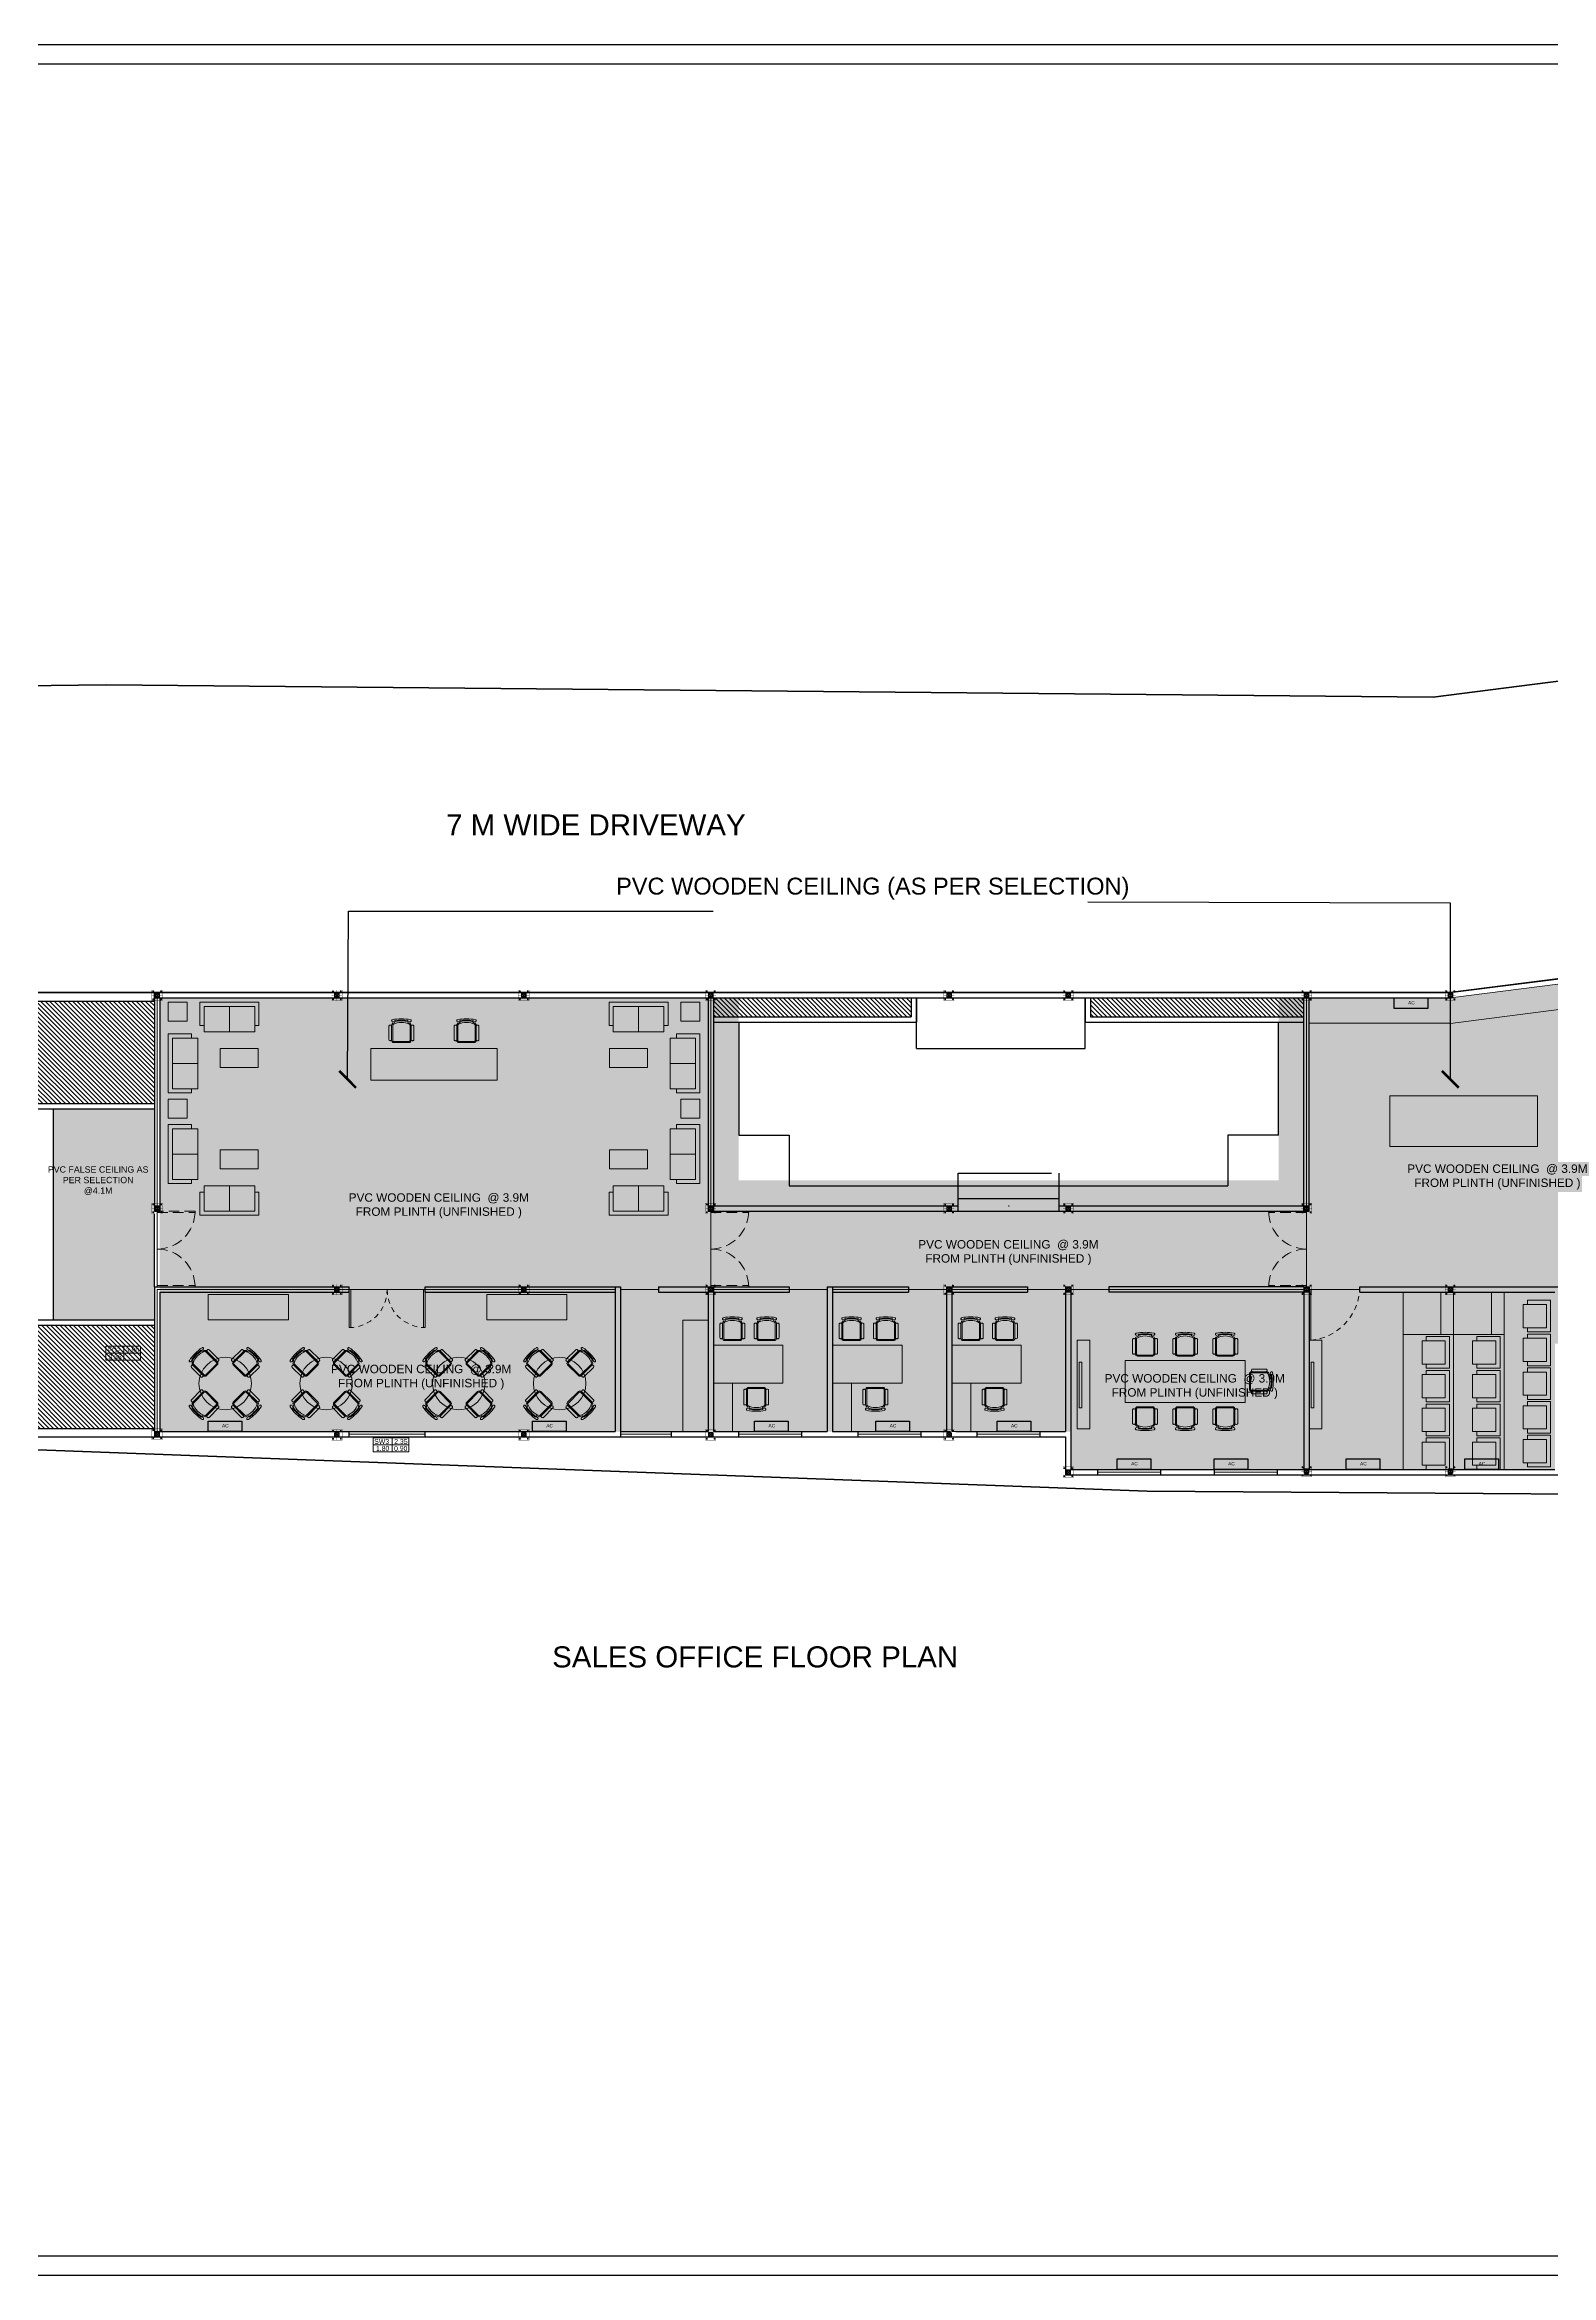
# Model space of a CAD drawing. Header units: metres. Extents: x 494 to 1845, y -666 to 1061.
# Drawn here: x 1587.5 to 1623.3, y 183 to 235.9 of the extents above; entities that cross this region are included whole.
import ezdxf

# ---------------------------------------------------------------- set-up
doc = ezdxf.new("R2010")
doc.units = ezdxf.units.M
doc.header["$MEASUREMENT"] = 0
for name, pattern in [('1', [0]), ('141011 - Typical Flr Plans -1 - 1.5 & 1-2 BHK_ Kolshet Namrata1$0$HIDDEN', [0.375, 0.25, -0.125]), ('ACAD_ISO02W100', [15, 12, -3]), ('HIDDEN', [0.375, 0.25, -0.125])]:
    doc.linetypes.add(name, pattern=pattern)
for name, color, linetype, lineweight in [('A-Wall', 7, 'Continuous', 18), ('A-Wall Hatch', 8, 'Continuous', 9), ('Grid', 1, 'Continuous', 25), ('SCPL_BOLTS', 11, 'Continuous', 15), ('SCPL_ST PLATE', 222, 'Continuous', 0), ('VDA-DOOR', 23, 'Continuous', 5), ('VDA-DW TAGS', 4, 'Continuous', 9), ('VDA-WALL', 250, 'Continuous', 25), ('VDA-WINDOW', 5, 'Continuous', 9), ('VDA_FURNITURE', 8, 'Continuous', 13)]:
    doc.layers.add(name, color=color, linetype=linetype, lineweight=lineweight)
for name, color, linetype in [('BASE PLATE', 3, 'Continuous'), ('CLOUMN GRID', 7, 'Continuous'), ('COLUMN', 1, 'Continuous'), ('PLOT - SURVEY', 1, '1'), ('SCPL HIDDEN', 8, 'HIDDEN'), ('SHEET', 7, 'Continuous'), ('TEXT', 7, 'Continuous'), ('TILES', 4, '1'), ('VDA-TEXT', 250, '1'), ('VDA-WALL BELOW', 8, 'Continuous'), ('VDA_ELECTRICAL FIXTURES', 7, 'Continuous')]:
    doc.layers.add(name, color=color, linetype=linetype)
doc.styles.add('arial', font='arial.ttf', dxfattribs={"height": 0.3})
doc.styles.add('RS', font='GOTHIC.TTF')
doc.styles.get("Standard").update_dxf_attribs({"font": 'arial.ttf'})
doc.dimstyles.new('SMALL', dxfattribs={"dimtxt": 0.16, "dimasz": 0.05, "dimexe": 0, "dimexo": 0, "dimgap": 0.05, "dimtad": 0, "dimdec": 1, "dimzin": 0, "dimdsep": 46, "dimtxsty": 'RS', "dimblk": 'ARCHTICK', "dimcen": 2.5, "dimclrd": 256, "dimclre": 256, "dimclrt": 5, "dimadec": 0, "dimazin": 0, "dimtfac": 1, "dimtofl": 0, "dimtmove": 0, "dimatfit": 3, "dimldrblk": 'ARCHTICK', "dimfxl": 0, "dimtolj": 1, "dimtzin": 0, "dimarcsym": 0})

# ---------------------------------------------------------------- blocks, each defined once
blk = doc.blocks.new('sadfsdf')
at = {"layer": 'SHEET'}
for points in [[(94.941, 52.864), (94.941, 0), (0, 0), (0, 52.864)], [(94.488, 52.411), (94.488, 0.453), (0.453, 0.453), (0.453, 52.411)]]:
    blk.add_lwpolyline(points, close=True, dxfattribs=at)
blk = doc.blocks.new('pantry')
at = {"layer": 'VDA_FURNITURE'}
blk.add_lwpolyline([(-0.6, 0), (0, 0), (0, 2.64), (-0.6, 2.64)], close=True, dxfattribs=at)
blk = doc.blocks.new('chair')
at = {"layer": 'VDA_FURNITURE'}
for p, q in [((-0.231, -0.511), (-0.231, -0.511)), ((0.231, -0.511), (0.231, -0.511))]:
    blk.add_line(p, q, dxfattribs=at)
for points in [[(0.18, -0.462), (0.18, -0.462, 0.414214), (0.231, -0.411), (0.231, -0.051, 0.414214), (0.18, 0), (-0.18, 0, 0.414214), (-0.231, -0.051), (-0.231, -0.411, 0.414214), (-0.18, -0.462)], [(0.197, -0.43, 0.211652), (0.205, -0.411), (0.205, -0.051, 0.414214), (0.18, -0.026), (-0.18, -0.026, 0.414214), (-0.205, -0.051), (-0.205, -0.411, 0.211652), (-0.197, -0.43)]]:
    blk.add_lwpolyline(points, format="xyb", dxfattribs=at)
for points in [[(-0.27, -0.045), (-0.257, -0.045, -0.414214), (-0.231, -0.071), (-0.231, -0.392, -0.414214), (-0.257, -0.417), (-0.27, -0.417, -0.414214), (-0.295, -0.392), (-0.295, -0.071, -0.414214)], [(0.27, -0.045), (0.257, -0.045, 0.414214), (0.231, -0.071), (0.231, -0.392, 0.414214), (0.257, -0.417), (0.27, -0.417, 0.414214), (0.295, -0.392), (0.295, -0.071, 0.414214)]]:
    blk.add_lwpolyline(points, format="xyb", close=True, dxfattribs=at)
for centre, radius, start, end in [((-0.206, -0.518), 0.0257, 163.7398, 255.8623), ((-0.206, -0.518), 0.0257, 75.8623, 163.7398), ((0, 0.487), 1.001, 258.4635, 281.5365), ((0, -0.068), 0.412, 241.4547, 298.5453), ((-0.188, -0.5), 0.0389, 327.8157, 77.159), ((0, 0.487), 1.02, 261.2358, 278.7642), ((0.188, -0.5), 0.0389, 102.841, 212.1843), ((0.206, -0.518), 0.0257, 16.2602, 104.1377), ((0.206, -0.518), 0.0257, 284.1377, 16.2602), ((0, 0.485), 1.05, 258.3098, 281.6902)]:
    blk.add_arc(centre, radius, start, end, dxfattribs=at)
blk = doc.blocks.new('table')
at = {"layer": 'VDA_FURNITURE'}
blk.add_circle((0, 0), 0.622, dxfattribs=at)
for p, rotation in [((-0.316, 0.316), 225), ((0.316, -0.316), 44.99999999999999)]:
    blk.add_blockref('chair', p, dxfattribs=dict(at, rotation=rotation))
at = {"layer": 'VDA_FURNITURE', "xscale": -1}
for p, rotation in [((0.316, 0.316), 135), ((-0.316, -0.316), 315.0000000000001)]:
    blk.add_blockref('chair', p, dxfattribs=dict(at, rotation=rotation))
blk = doc.blocks.new('2 seat sofa')
at = {"layer": 'VDA_FURNITURE'}
for p, q in [((0, 0), (1.4, 0)), ((0, -0.55), (0, 0)), ((0.1, -0.7), (0.1, -0.1)), ((0.1, -0.7), (0.1, -0.1)), ((0.1, -0.1), (1.3, -0.1)), ((0.7, -0.7), (0.7, -0.1)), ((1.3, -0.7), (1.3, -0.1)), ((1.4, -0.55), (1.4, 0)), ((0.1, -0.55), (0, -0.55)), ((1.3, -0.7), (0.1, -0.7)), ((1.4, -0.55), (1.3, -0.55))]:
    blk.add_line(p, q, dxfattribs=at)
blk = doc.blocks.new('fdasfdsaf')
at = {"layer": 'VDA_FURNITURE'}
blk.add_lwpolyline([(0, 0), (0.45, 0), (0.45, -0.45), (0, -0.45)], close=True, dxfattribs=at)
blk = doc.blocks.new('side table')
at = {"layer": 'VDA_FURNITURE'}
blk.add_lwpolyline([(0, 0), (0.9, 0), (0.9, -0.45), (0, -0.45)], close=True, dxfattribs=at)
blk = doc.blocks.new('reception')
at = {"layer": 'VDA_FURNITURE'}
blk.add_lwpolyline([(3, -0.75), (3, 0), (0, 0), (0, -0.75)], close=True, dxfattribs=at)
blk = doc.blocks.new('reception table')
at = {"layer": 'VDA_FURNITURE', "xscale": -1, "rotation": 180}
blk.add_blockref('chair', (0.728, 0.891), dxfattribs=at)
at = {"layer": 'VDA_FURNITURE', "rotation": 180}
blk.add_blockref('chair', (2.272, 0.891), dxfattribs=at)
at = {"layer": 'VDA_FURNITURE'}
blk.add_blockref('reception', (0, 0.75), dxfattribs=at)
blk = doc.blocks.new('stage')
at = {"layer": 'VDA_FURNITURE'}
blk.add_lwpolyline([(0, 0), (0, 1.2), (4, 1.2), (4, 0)], close=True, dxfattribs=at)
blk = doc.blocks.new('cabin table')
at = {"layer": 'VDA_FURNITURE'}
for p, q in [((-1.65, -0.9), (-1.65, 0)), ((-1.65, 0), (0, 0)), ((0, 0), (0, -0.9)), ((0, -0.9), (-1.65, -0.9))]:
    blk.add_line(p, q, dxfattribs=at)
blk = doc.blocks.new('side')
at = {"layer": 'VDA_FURNITURE', "color": 8}
for p, q in [((0, 1.15), (-0.45, 1.15)), ((-0.45, 1.15), (-0.45, 0)), ((0, 0), (0, 1.15)), ((-0.45, 0), (0, 0))]:
    blk.add_line(p, q, dxfattribs=at)
blk = doc.blocks.new('for cabin')
at = {"layer": 'VDA_FURNITURE', "rotation": 180}
blk.add_blockref('chair', (-1.262, 2.154), dxfattribs=at)
at = {"layer": 'VDA_FURNITURE', "xscale": -1, "rotation": 180}
blk.add_blockref('chair', (-0.45, 2.154), dxfattribs=at)
at = {"layer": 'VDA_FURNITURE'}
for name, p in [('cabin table', (0, 2.05)), ('side', (0, 0))]:
    blk.add_blockref(name, p, dxfattribs=at)
at = {"layer": 'VDA_FURNITURE', "xscale": -1}
blk.add_blockref('chair', (-1.015, 1.046), dxfattribs=at)
blk = doc.blocks.new('screen')
at = {"layer": 'VDA_FURNITURE'}
for points in [[(0, 2.099), (-0.3, 2.099), (-0.3, 0), (0, 0)], [(-0.049, 1.584), (-0.108, 1.584), (-0.108, 0.495), (-0.049, 0.495)]]:
    blk.add_lwpolyline(points, close=True, dxfattribs=at)
blk = doc.blocks.new('confo table')
at = {"layer": 'VDA_FURNITURE'}
blk.add_lwpolyline([(0, 0), (0, 1), (2.85, 1), (2.85, 0)], close=True, dxfattribs=at)
blk = doc.blocks.new('confo seating')
at = {"layer": 'VDA_FURNITURE', "xscale": -1, "rotation": 180}
for p in [(-2.375, 0.6), (-0.475, 0.6)]:
    blk.add_blockref('chair', p, dxfattribs=at)
at = {"layer": 'VDA_FURNITURE'}
for p, rotation in [((-1.425, 0.6), 180), ((-2.95, 0), 270)]:
    blk.add_blockref('chair', p, dxfattribs=dict(at, rotation=rotation))
for name, p in [('confo table', (-2.85, -0.5)), ('chair', (-2.375, -0.6)), ('chair', (-0.475, -0.6))]:
    blk.add_blockref(name, p, dxfattribs=at)
at = {"layer": 'VDA_FURNITURE', "xscale": -1}
blk.add_blockref('chair', (-1.425, -0.6), dxfattribs=at)
blk = doc.blocks.new('seat')
at = {"layer": 'VDA_FURNITURE', "extrusion": (-0.000170057, 4.78234e-05, 1)}
for p, q in [((0, 0.275, -3.668), (0, -0.275, 3.668)), ((0.55, 0.275, -3.668), (0, 0.275, 3.668)), ((0.65, 0.375, -3.668), (0.1, 0.375, 3.668)), ((0.101, 0.274, -3.668), (0.101, 0.275, -3.668)), ((0.55, -0.275, -3.668), (0.55, 0.275, 3.668)), ((0.65, -0.375, -3.668), (0.65, 0.375, 3.668)), ((0, -0.275, -3.668), (0.55, -0.275, 3.668)), ((0.1, -0.375, -3.668), (0.65, -0.375, 3.668))]:
    blk.add_line(p, q, dxfattribs=at)
at = {"layer": 'VDA_FURNITURE'}
for p, q in [((0.1, 0.275, 3.668), (0.1, 0.375, 3.668)), ((0.1, -0.375, 3.668), (0.1, -0.275, 3.668))]:
    blk.add_line(p, q, dxfattribs=at)
blk = doc.blocks.new('MODEL')
at = {"layer": 'VDA_FURNITURE'}
for p, q in [((0, 1.2), (-3.5, 1.2)), ((-3.5, 1.2), (-3.5, 0)), ((0, 0), (0, 1.2)), ((-3.5, 0), (0, 0))]:
    blk.add_line(p, q, dxfattribs=at)
blk = doc.blocks.new('afasfdas')
at = {"layer": 'VDA-DOOR', "color": 5, "linetype": '141011 - Typical Flr Plans -1 - 1.5 & 1-2 BHK_ Kolshet Namrata1$0$HIDDEN'}
for p, q in [((-0.038, -0.001), (-0.038, -0.9)), ((0, -0.001), (-0.038, -0.001)), ((0, -0.9), (0, -0.001)), ((-0.038, -0.9), (0, -0.9))]:
    blk.add_line(p, q, dxfattribs=at)
blk.add_arc((0, 0), 0.9, 180.0425, 270, dxfattribs=at)
blk = doc.blocks.new('dsafsdaf')
at = {"layer": 'VDA-DOOR'}
for p, q in [((0, 0.038), (1.2, 0.038)), ((0, 0), (0, 0.038)), ((1.2, 0), (0, 0)), ((1.2, 0.038), (1.2, 0))]:
    blk.add_line(p, q, dxfattribs=at)
at = {"layer": 'VDA-DOOR', "linetype": 'ACAD_ISO02W100', "ltscale": 0.01}
blk.add_arc((-0.078, -0.081), 1.283, 5.3091, 86.5329, dxfattribs=at)
blk = doc.blocks.new('fg2')
at = {"layer": 'VDA-DW TAGS'}
for p, q in [((1403.766, 216.559), (1402.944, 216.559)), ((1403.371, 216.394), (1403.371, 216.725))]:
    blk.add_line(p, q, dxfattribs=at)
blk.add_lwpolyline([(1403.766, 216.725), (1402.944, 216.725), (1402.944, 216.394), (1403.766, 216.394)], close=True, dxfattribs=at)
at = {"layer": 'VDA-DW TAGS', "char_height": 0.116, "attachment_point": 8, "style": 'arial'}
for s, insert, width in [('FG2', (1403.144, 216.58), 0.23648), ('3.36', (1403.162, 216.415), 0.27584), ('3.90', (1403.575, 216.58), 0.40166), ('-', (1403.571, 216.415), 0.36617)]:
    blk.add_mtext(s, dxfattribs=dict(at, insert=insert, width=width))
blk = doc.blocks.new('fdfdsafd')
at = {"layer": 'VDA-DOOR', "color": 5}
for p, q in [((-0.9, -0.899), (-0.9, 0)), ((-0.862, 0), (-0.862, -0.899)), ((0.862, 0), (0.862, -0.899)), ((0.9, -0.899), (0.9, 0)), ((-0.862, -0.899), (-0.9, -0.899)), ((0.862, -0.899), (0.9, -0.899))]:
    blk.add_line(p, q, dxfattribs=at)
at = {"layer": 'VDA-DOOR', "color": 5, "linetype": 'ACAD_ISO02W100', "ltscale": 0.01}
for centre, start, end in [((-0.9, 0.001), 270, 359.9575), ((0.9, 0.001), 180.0425, 270)]:
    blk.add_arc(centre, 0.9, start, end, dxfattribs=at)
blk = doc.blocks.new('AFDASFDASF')
at = {"layer": 'VDA-DW TAGS'}
for p, q in [((0.378, 0.145), (-0.47, 0.145)), ((-0.017, -0.021), (-0.017, 0.31))]:
    blk.add_line(p, q, dxfattribs=at)
blk.add_lwpolyline([(0.378, 0.31), (-0.47, 0.31), (-0.47, -0.021), (0.378, -0.021)], close=True, dxfattribs=at)
at = {"layer": 'VDA-DW TAGS', "char_height": 0.116, "attachment_point": 8, "style": 'arial'}
for s, insert, width in [('SW3', (-0.269, 0.165), 0.28229), ('1.80', (-0.246, 0), 0.27584), ('0.90', (0.183, 0), 0.36617), ('2.35', (0.187, 0.165), 0.28229)]:
    blk.add_mtext(s, dxfattribs=dict(at, insert=insert, width=width))
blk = doc.blocks.new('athath')
at = {"layer": 'BASE PLATE', "const_width": 0.004}
blk.add_lwpolyline([(382058.464, 2057488.134), (382058.714, 2057488.134), (382058.714, 2057487.884), (382058.464, 2057487.884)], close=True, dxfattribs=at)
at = {"layer": 'COLUMN', "color": 5, "lineweight": 30}
for p, q in [((382058.639, 2057488.059), (382058.539, 2057487.959)), ((382058.639, 2057487.959), (382058.539, 2057488.059))]:
    blk.add_line(p, q, dxfattribs=at)
blk.add_lwpolyline([(382058.539, 2057488.059), (382058.539, 2057487.959), (382058.639, 2057487.959), (382058.639, 2057488.059)], close=True, dxfattribs=at)
at = {"layer": 'Grid', "color": 5, "const_width": 0.002}
blk.add_lwpolyline([(382058.539, 2057488.059), (382058.639, 2057488.059), (382058.639, 2057487.959), (382058.539, 2057487.959)], close=True, dxfattribs=at)
at = {"layer": 'Grid', "color": 5}
blk.add_lwpolyline([(382058.542, 2057488.056), (382058.636, 2057488.056), (382058.636, 2057487.962), (382058.542, 2057487.962)], close=True, dxfattribs=at)
at = {"layer": 'SCPL HIDDEN'}
for p, q in [((382058.513, 2057488.102), (382058.479, 2057488.102)), ((382058.513, 2057487.916), (382058.479, 2057487.916)), ((382058.496, 2057488.119), (382058.496, 2057488.085)), ((382058.496, 2057487.899), (382058.496, 2057487.933)), ((382058.665, 2057488.102), (382058.699, 2057488.102)), ((382058.665, 2057487.916), (382058.699, 2057487.916)), ((382058.682, 2057488.119), (382058.682, 2057488.085)), ((382058.682, 2057487.899), (382058.682, 2057487.933))]:
    blk.add_line(p, q, dxfattribs=at)
at = {"layer": 'SCPL_BOLTS'}
for centre in [(382058.496, 2057488.102), (382058.496, 2057487.916), (382058.682, 2057488.102), (382058.682, 2057487.916)]:
    blk.add_circle(centre, 0.0103, dxfattribs=at)
at = {"layer": 'SCPL_ST PLATE', "const_width": 0.002}
for points in [[(382058.464, 2057488.012), (382058.464, 2057488.005), (382058.539, 2057488.005), (382058.539, 2057488.012)], [(382058.586, 2057488.134), (382058.593, 2057488.134), (382058.593, 2057488.059), (382058.586, 2057488.059)], [(382058.586, 2057487.884), (382058.593, 2057487.884), (382058.593, 2057487.959), (382058.586, 2057487.959)], [(382058.639, 2057488.005), (382058.639, 2057488.012), (382058.714, 2057488.012), (382058.714, 2057488.005)]]:
    blk.add_lwpolyline(points, close=True, dxfattribs=at)
blk = doc.blocks.new('FDG GHGS')
at = {"layer": 'VDA_ELECTRICAL FIXTURES', "color": 1}
blk.add_lwpolyline([(2747.22, -2336.76), (2751.19, -2336.76), (2751.19, -2338), (2747.22, -2338)], close=True, dxfattribs=at)
at = {"layer": 'VDA_ELECTRICAL FIXTURES', "extrusion": (-0.000127556, -1.52776e-05, 1), "insert": (2749.25, -2337.11, 0), "char_height": 0.4, "width": 11.8893, "attachment_point": 2, "text_direction": (1, 0, 0.000128)}
blk.add_mtext('AC', dxfattribs=at)
blk = doc.blocks.new('_ArchTick')
at = {"color": 0, "linetype": 'ByBlock', "const_width": 0.15}
blk.add_lwpolyline([(-0.5, -0.5), (0.5, 0.5)], dxfattribs=at)

msp = doc.modelspace()

# ---------------------------------------------------------------- hatches: boundary and pattern name
at = {"layer": 'A-Wall Hatch'}
h = msp.add_hatch(dxfattribs=at)
h.set_pattern_fill('ANSI31', color=62, scale=0.61, angle=270)
h.set_pattern_definition([(315, (188.02802, -66.98945), (0.053916892, 0.053916892), [])])
h.paths.add_polyline_path([(1568.1682, 203.151), (1568.1682, 203.7908), (1587.1452, 203.7908), (1587.1471, 202.642), (1580.7942, 202.9043)])
h.paths.add_polyline_path([(1587.2702, 203.0908), (1590.1452, 203.0908), (1590.1452, 205.5283), (1587.2702, 205.5283)])
h.paths.add_polyline_path([(1587.2702, 210.7783), (1587.2702, 213.2158), (1590.1452, 213.2158), (1590.1452, 210.7783)])
h.paths.add_polyline_path([(1628.3156, 214.2409), (1635.5452, 214.2409), (1635.5384, 215.1624)])
h.paths.add_polyline_path([(1635.5452, 215.1091), (1639.5703, 215.1091), (1639.5703, 215.6768), (1635.5384, 215.1624)])
h.paths.add_polyline_path([(1566.666, 212.9158), (1567.7182, 212.9158), (1567.7182, 213.4158), (1566.7489, 213.4158)])
h.paths.add_polyline_path([(1567.7182, 208.7908), (1567.7182, 203.1107), (1565.9466, 203.1488), (1566.047, 206.1713), (1566.2762, 208.7908)])
h = msp.add_hatch(dxfattribs=at)
h.set_pattern_fill('ANSI31', color=62, scale=0.61, angle=270)
h.set_pattern_definition([(315, (188.02802, -66.98945), (0.053916892, 0.053916892), [])])
h.paths.add_polyline_path([(1603.3952, 213.2908), (1603.3952, 212.8408), (1608.0827, 212.8408), (1608.0827, 213.2908)])
h.paths.add_polyline_path([(1612.3327, 213.2908), (1612.3327, 212.8408), (1617.3952, 212.8408), (1617.3952, 213.2908)])
at = {"layer": 'TILES'}
h = msp.add_hatch(color=35, dxfattribs=at)
h.dxf.hatch_style = 1
h.paths.add_polyline_path([(1647.2903, 216.6618), (1647.2902, 212.2909), (1642.3902, 212.2909), (1642.3902, 211.8659), (1637.0202, 211.8659), (1637.0202, 210.5409), (1635.6702, 210.5409), (1635.6702, 212.6159), (1628.9452, 212.6159), (1628.9452, 212.0159), (1627.4702, 212.0159), (1627.4702, 206.4408), (1624.9702, 206.4408), (1624.9702, 206.3158), (1625.0327, 206.3158), (1625.0327, 205.4158), (1624.9702, 205.4158), (1624.9702, 205.1637), (1624.3702, 205.1637), (1624.3702, 205.1012), (1623.4702, 205.1012), (1623.3452, 205.1012), (1623.3452, 202.1158), (1611.8702, 202.1158), (1611.8702, 203.0158), (1590.2702, 203.0158), (1590.2702, 213.2908), (1603.9952, 213.2908), (1603.9952, 208.9658), (1616.7952, 208.9658), (1616.7952, 213.2908), (1620.8688, 213.2908)])
h = msp.add_hatch(color=35, dxfattribs=at)
h.dxf.hatch_style = 1
h.paths.add_polyline_path([(1587.7452, 205.6533), (1590.1452, 205.6533), (1590.1452, 210.6533), (1587.7452, 210.6533)])

# ---------------------------------------------------------------- linework, layer by layer
at = {"layer": 'PLOT - SURVEY', "color": 250, "linetype": 'Continuous', "lineweight": 40}
for p, q in [((1620.8609, 213.4158), (1649.5289, 217.0734, -0.0001)), ((1566.7282, 213.4158), (1620.8609, 213.4158))]:
    msp.add_line(p, q, dxfattribs=at)
for points in [[(1648.1452, 223.9536), (1620.4573, 220.4211), (1589.0004, 220.7112), (1567.4182, 220.448)], [(1567.4182, 220.448), (1567.0016, 214.9396), (1566.6049, 212.5473), (1566.047, 206.1713), (1565.9466, 203.1488), (1580.7926, 202.8293), (1613.6805, 201.601), (1650.0766, 201.3495)]]:
    msp.add_lwpolyline(points, dxfattribs=at)
at = {"layer": 'TILES'}
msp.add_lwpolyline([(1620.8188, 213.3033), (1620.822, 213.3065), (1620.9156, 213.3065), (1620.9188, 213.3033)], close=True, dxfattribs=at)
at = {"layer": 'VDA-DOOR'}
for p, q in [((1594.7609, 206.3783), (1594.7988, 206.3783)), ((1596.5609, 206.3783), (1596.5229, 206.3783)), ((1602.0952, 206.3783), (1601.1952, 206.3783)), ((1605.1952, 206.3783), (1606.0952, 206.3783)), ((1608.0202, 206.3783), (1608.9202, 206.3783)), ((1610.8452, 206.3783), (1611.7452, 206.3783)), ((1611.8702, 206.3783), (1612.7702, 206.3783)), ((1617.5202, 206.3783), (1618.7202, 206.3783))]:
    msp.add_line(p, q, dxfattribs=at)
at = {"layer": 'VDA-DOOR', "color": 5}
msp.add_line((1594.7988, 206.3783), (1596.5609, 206.3783), dxfattribs=at)
at = {"layer": 'VDA-WALL'}
for p, q in [((1620.8609, 213.4158), (1639.6953, 215.8188)), ((1567.7182, 213.4158), (1620.8609, 213.4158)), ((1590.1452, 213.2908), (1620.8688, 213.2908)), ((1608.2077, 212.0908), (1608.2077, 213.2908)), ((1612.2077, 212.0908), (1612.2077, 213.2908)), ((1608.2077, 212.0908), (1612.2077, 212.0908)), ((1587.7452, 210.6533), (1587.7452, 205.6533)), ((1590.1452, 206.4408), (1590.1452, 208.1783)), ((1601.0702, 206.4408), (1601.0702, 203.0158)), ((1601.1952, 206.4408), (1601.1952, 202.8908)), ((1602.0952, 206.4408), (1603.3952, 206.4408)), ((1602.0952, 206.4408), (1602.0952, 206.3158)), ((1602.0952, 206.3158), (1603.2702, 206.3158)), ((1603.2702, 206.4408), (1603.2702, 203.0158)), ((1603.3952, 206.4408), (1603.3952, 203.0158)), ((1606.0952, 206.4408), (1606.0952, 203.0158)), ((1606.0952, 206.4408), (1606.2202, 206.4408)), ((1606.2202, 206.4408), (1606.2202, 203.0158)), ((1608.9202, 206.4408), (1608.9202, 203.0158)), ((1608.9202, 206.4408), (1609.0452, 206.4408)), ((1609.0452, 206.4408), (1609.0452, 203.0158)), ((1611.7452, 206.4408), (1611.7452, 203.0158)), ((1611.7452, 206.4408), (1611.8702, 206.4408)), ((1611.8702, 206.4408), (1611.8702, 202.1158)), ((1612.7702, 206.4408), (1612.7702, 206.3158)), ((1617.3952, 206.4408), (1617.5202, 206.4408)), ((1617.3952, 206.4408), (1617.3952, 202.1158)), ((1617.5202, 206.4408), (1617.5202, 202.1158)), ((1618.7202, 206.4408), (1623.4702, 206.4408)), ((1618.7202, 206.3158), (1618.7202, 206.4408)), ((1618.7202, 206.3158), (1623.3452, 206.3158)), ((1587.1452, 203.0908), (1590.1452, 203.0908)), ((1590.1452, 203.0158), (1594.7609, 203.0158)), ((1590.1452, 203.0158), (1590.1452, 202.8908)), ((1594.7609, 202.8908), (1594.7609, 203.0158)), ((1596.5609, 203.0158), (1601.0702, 203.0158)), ((1596.5609, 202.8908), (1596.5609, 203.0158)), ((1602.3952, 203.0158), (1603.2702, 203.0158)), ((1602.3952, 203.0158), (1602.3952, 202.8908)), ((1603.3952, 203.0158), (1603.9952, 203.0158)), ((1603.9952, 202.8908), (1603.9952, 203.0158)), ((1605.4952, 203.0158), (1606.0952, 203.0158)), ((1605.4952, 202.8908), (1605.4952, 203.0158)), ((1606.2202, 203.0158), (1606.8202, 203.0158)), ((1606.8202, 203.0158), (1606.8202, 202.8908)), ((1608.3202, 203.0158), (1609.0202, 203.0158)), ((1608.3202, 202.8908), (1608.3202, 203.0158)), ((1609.1452, 203.0158), (1609.6452, 203.0158)), ((1609.6452, 202.8908), (1609.6452, 203.0158)), ((1611.1452, 203.0158), (1611.7452, 203.0158)), ((1611.1452, 202.8908), (1611.1452, 203.0158)), ((1587.1452, 202.8908), (1594.7609, 202.8908)), ((1596.5609, 202.8908), (1601.1952, 202.8908)), ((1602.3952, 202.8908), (1603.9952, 202.8908)), ((1605.4952, 202.8908), (1606.8202, 202.8908)), ((1608.3202, 202.8908), (1609.6452, 202.8908)), ((1611.1452, 202.8908), (1611.7452, 202.8908)), ((1611.7452, 202.8908), (1611.7452, 201.9908)), ((1611.7452, 201.9908), (1612.5015, 201.9908)), ((1611.8702, 202.1158), (1612.5015, 202.1158)), ((1612.5015, 202.1158), (1612.5015, 201.9908)), ((1614.0015, 202.1158), (1615.264, 202.1158)), ((1614.0015, 201.9908), (1614.0015, 202.1158)), ((1614.0015, 201.9908), (1615.264, 201.9908)), ((1615.264, 202.1158), (1615.264, 201.9908)), ((1616.764, 202.1158), (1623.3452, 202.1158)), ((1616.764, 202.1158), (1616.764, 201.9908)), ((1616.764, 201.9908), (1623.4702, 201.9908))]:
    msp.add_line(p, q, dxfattribs=at)
msp.add_lwpolyline([(1587.1452, 213.4158), (1587.1452, 213.2158), (1590.1452, 213.2158), (1590.1452, 213.4158)], dxfattribs=at)
at = {"layer": 'VDA-WALL BELOW'}
for p, q in [((1590.1452, 213.4158), (1590.1452, 208.2408)), ((1590.2702, 213.2908), (1590.2702, 208.2408)), ((1603.2702, 213.2908), (1603.2702, 208.2408)), ((1603.3952, 213.2908), (1603.3952, 208.2408)), ((1608.0827, 213.2908), (1608.0827, 212.8408)), ((1608.2077, 213.2908), (1608.2077, 212.7158)), ((1612.2077, 213.2908), (1612.2077, 212.7158)), ((1612.3327, 213.2908), (1612.3327, 212.8408)), ((1617.3952, 208.2408), (1617.3952, 213.2908)), ((1617.5202, 208.2408), (1617.5202, 213.2908)), ((1603.3952, 212.8408), (1608.0827, 212.8408)), ((1603.3952, 212.7158), (1608.2077, 212.7158)), ((1603.9952, 212.7158), (1603.9952, 210.0408)), ((1612.2077, 212.7158), (1617.3952, 212.7158)), ((1612.3327, 212.8408), (1617.3952, 212.8408)), ((1616.7952, 210.0408), (1616.7952, 212.7158)), ((1590.1452, 210.6533), (1587.1452, 210.6533)), ((1590.1452, 210.7783), (1587.2702, 210.7783)), ((1603.9952, 210.0408), (1605.1952, 210.0408)), ((1605.1952, 210.0408), (1605.1952, 208.8408)), ((1615.5952, 210.0408), (1615.5952, 208.8408)), ((1616.7952, 210.0408), (1615.5952, 210.0408)), ((1605.1952, 208.8408), (1615.5952, 208.8408)), ((1609.1952, 208.2408), (1609.1952, 209.1408)), ((1609.1952, 209.1408), (1611.4077, 209.1408)), ((1611.5952, 208.2408), (1611.5952, 209.1408)), ((1603.2702, 208.3658), (1609.1952, 208.3658)), ((1609.1952, 208.5408), (1611.5952, 208.5408)), ((1610.3952, 208.3658), (1610.4086, 208.3658)), ((1611.5952, 208.3658), (1617.5202, 208.3658)), ((1590.1452, 208.2408), (1590.2702, 208.2408)), ((1603.2702, 208.2408), (1617.5202, 208.2408)), ((1590.1452, 206.4408), (1590.1452, 203.0158)), ((1590.1452, 206.4408), (1594.7609, 206.4408)), ((1590.2702, 206.3158), (1590.2702, 203.0158)), ((1590.2702, 206.3158), (1594.7609, 206.3158)), ((1594.7609, 206.3158), (1594.7609, 206.4408)), ((1596.5609, 206.4408), (1601.1952, 206.4408)), ((1596.5609, 206.3158), (1596.5609, 206.4408)), ((1596.5609, 206.3158), (1601.0702, 206.3158)), ((1603.3952, 206.4408), (1605.1952, 206.4408)), ((1603.3952, 206.3158), (1605.1975, 206.3158)), ((1605.1952, 206.4408), (1605.1952, 206.3158)), ((1606.2202, 206.4408), (1608.0202, 206.4408)), ((1606.2202, 206.3158), (1608.0202, 206.3158)), ((1608.0202, 206.4408), (1608.0202, 206.3158)), ((1609.0452, 206.4408), (1610.8452, 206.4408)), ((1609.0452, 206.3158), (1610.8452, 206.3158)), ((1610.8452, 206.4408), (1610.8452, 206.3158)), ((1617.3952, 206.4408), (1612.7702, 206.4408)), ((1612.7702, 206.4408), (1612.7702, 206.3158)), ((1617.3952, 206.3158), (1612.7702, 206.3158)), ((1590.1452, 205.6533), (1587.1452, 205.6533)), ((1590.1452, 205.5283), (1587.2702, 205.5283)), ((1594.7609, 203.0158), (1596.5609, 203.0158)), ((1601.1952, 203.0158), (1602.3952, 203.0158)), ((1603.9952, 203.0158), (1605.5202, 203.0158)), ((1606.8202, 203.0158), (1608.3202, 203.0158)), ((1609.6452, 203.0158), (1611.1452, 203.0158)), ((1594.7609, 202.8908), (1596.5609, 202.8908)), ((1601.1952, 202.8908), (1602.3952, 202.8908)), ((1603.9952, 202.8908), (1605.4952, 202.8908)), ((1606.8202, 202.8908), (1608.3202, 202.8908)), ((1609.6452, 202.8908), (1611.1452, 202.8908)), ((1612.5015, 202.1158), (1614.0015, 202.1158)), ((1612.5015, 201.9908), (1614.0015, 201.9908)), ((1615.264, 202.1158), (1616.764, 202.1158)), ((1615.264, 201.9908), (1616.764, 201.9908))]:
    msp.add_line(p, q, dxfattribs=at)
at = {"layer": 'VDA-WINDOW'}
for p, q in [((1590.2077, 213.2908), (1590.2077, 208.2408)), ((1603.3327, 213.2908), (1603.3327, 208.2408)), ((1617.4577, 208.2408), (1617.4577, 213.2908)), ((1590.2077, 206.4788), (1590.2077, 208.2029)), ((1603.3327, 206.4788), (1603.3327, 208.2029)), ((1617.4577, 206.4788), (1617.4577, 208.2029)), ((1590.2077, 206.3783), (1594.7609, 206.3783)), ((1590.2077, 206.3783), (1590.2077, 203.0158)), ((1596.5609, 206.3783), (1601.0702, 206.3783)), ((1603.3952, 206.3783), (1605.2452, 206.3783)), ((1606.2202, 206.3783), (1608.0202, 206.3783)), ((1609.0452, 206.3783), (1610.8952, 206.3783)), ((1617.3952, 206.3783), (1612.7702, 206.3783)), ((1594.7609, 202.9533), (1596.5609, 202.9533)), ((1601.1952, 202.9533), (1602.3952, 202.9533)), ((1603.9952, 202.9533), (1605.4952, 202.9533)), ((1606.8202, 202.9533), (1608.3202, 202.9533)), ((1609.6452, 202.9533), (1611.1452, 202.9533)), ((1612.5015, 202.0533), (1614.0015, 202.0533)), ((1615.264, 202.0533), (1616.764, 202.0533))]:
    msp.add_line(p, q, dxfattribs=at)
at = {"layer": 'VDA_FURNITURE'}
for p, q in [((1619.7452, 206.3158), (1619.7452, 202.1158)), ((1620.6452, 206.3158), (1620.6452, 205.3158)), ((1620.9453, 206.3158), (1620.9453, 202.1158, 0)), ((1621.8452, 206.3158), (1621.8452, 205.3158)), ((1622.1452, 206.3158), (1622.1452, 202.1158)), ((1619.7452, 205.3158), (1622.1452, 205.3158))]:
    msp.add_line(p, q, dxfattribs=at)
for points in [[(1620.8688, 213.2908), (1623.8525, 213.6715), (1623.9285, 213.0763), (1620.8688, 212.6859)], [(1593.3202, 205.6658), (1593.3202, 206.2658), (1591.4202, 206.2658), (1591.4202, 205.6658)], [(1599.9202, 205.6658), (1599.9202, 206.2658), (1598.0202, 206.2658), (1598.0202, 205.6658)]]:
    msp.add_lwpolyline(points, close=True, dxfattribs=at)
msp.add_lwpolyline([(1620.8688, 212.6908), (1617.5202, 212.6908), (1617.5202, 213.2908), (1620.8688, 213.2908)], dxfattribs=at)

# ---------------------------------------------------------------- block references
msp.add_blockref('sadfsdf', (1563.5791, 183.0184))
at = {"layer": 'A-Wall', "color": 2, "xscale": 0.2008498186047711, "yscale": 0.2008498186047711, "zscale": 0.2008498186047711}
for p in [(1067.7584, 682.6288), (1039.6377, 672.603), (1047.3252, 672.603), (1052.5923, 672.603), (1055.4673, 672.603), (1058.3423, 672.603), (1061.1923, 671.703), (1063.4923, 671.703), (1066.6187, 671.703), (1069.4308, 671.703)]:
    msp.add_blockref('FDG GHGS', p, dxfattribs=at)
at = {"layer": 'CLOUMN GRID', "color": 2, "lineweight": 30}
msp.add_blockref('AFDASFDASF', (1595.7995, 202.555), dxfattribs=at)
at = {"layer": 'COLUMN', "rotation": 89.99999999999999}
for p in [(2059078.2166, -381845.2358), (2059082.4791, -381845.2358), (2059086.9103, -381845.2358), (2059091.3416, -381845.2358), (2059096.9916, -381845.2358), (2059099.8166, -381845.2358), (2059105.4666, -381845.2358), (2059108.8777, -381845.2358), (2059078.2166, -381850.2858), (2059091.3416, -381850.2858), (2059096.9916, -381850.2858), (2059099.8166, -381850.2858), (2059105.4666, -381850.2858), (2059082.4791, -381852.2108), (2059086.9103, -381852.2108), (2059091.3416, -381852.2108), (2059096.9916, -381852.2108), (2059099.8166, -381852.2108), (2059105.4666, -381852.2108), (2059108.8777, -381852.2108), (2059078.2166, -381855.6358), (2059082.4791, -381855.6516), (2059086.9103, -381855.6516), (2059091.3416, -381855.6516), (2059096.9916, -381855.6516), (2059099.8166, -381856.5358), (2059105.4666, -381856.5157), (2059108.8777, -381856.5157)]:
    msp.add_blockref('athath', p, dxfattribs=at)
at = {"layer": 'VDA-DOOR', "color": 192}
for p, rotation in [((1590.2071, 208.2408), 90), ((1603.3321, 208.2408), 90), ((1617.4584, 206.4408), 270.0000000000001)]:
    msp.add_blockref('afasfdas', p, dxfattribs=dict(at, rotation=rotation))
at = {"layer": 'VDA-DOOR', "color": 192, "xscale": -1}
for p, rotation in [((1617.4584, 208.2408), 270), ((1590.2071, 206.4408), 89.99999999999945), ((1603.3321, 206.4408), 89.99999999999946)]:
    msp.add_blockref('afasfdas', p, dxfattribs=dict(at, rotation=rotation))
at = {"layer": 'VDA-DOOR', "color": 3}
msp.add_blockref('fdfdsafd', (1595.6609, 206.3783), dxfattribs=at)
at = {"layer": 'VDA-DOOR', "rotation": 270}
msp.add_blockref('dsafsdaf', (1617.5202, 206.3783), dxfattribs=at)
at = {"layer": 'VDA-DW TAGS', "color": 192}
msp.add_blockref('fg2', (186.0467, -11.69), dxfattribs=at)
at = {"layer": 'VDA_FURNITURE'}
for name, p in [('fdasfdsaf', (1590.4702, 213.1908)), ('2 seat sofa', (1591.2202, 213.1908)), ('stage', (1608.2077, 212.0908)), ('reception table', (1595.2702, 211.3408)), ('side table', (1591.7051, 212.0908)), ('MODEL', (1622.9295, 209.7697)), ('pantry', (1603.2702, 203.0158)), ('seat', (1622.5953, 205.7512)), ('seat', (1620.1953, 204.8909)), ('seat', (1621.3953, 204.8909)), ('seat', (1622.5953, 204.9512)), ('table', (1591.8215, 204.1524)), ('table', (1594.2117, 204.1524)), ('table', (1597.3597, 204.1524)), ('table', (1599.7499, 204.1524)), ('seat', (1620.1953, 204.0909)), ('seat', (1621.3953, 204.0909)), ('seat', (1622.5953, 204.1511)), ('seat', (1620.1953, 203.2909)), ('seat', (1621.3953, 203.2909)), ('seat', (1622.5953, 203.3511)), ('seat', (1620.1953, 202.4908)), ('seat', (1621.3953, 202.4908)), ('seat', (1622.5953, 202.5511))]:
    msp.add_blockref(name, p, dxfattribs=at)
at = {"layer": 'VDA_FURNITURE', "xscale": -1}
for name, p in [('2 seat sofa', (1602.3202, 213.1908)), ('fdasfdsaf', (1603.0702, 213.1908)), ('side table', (1601.8354, 212.0908)), ('for cabin', (1603.3952, 203.0158)), ('for cabin', (1606.2202, 203.0158)), ('for cabin', (1609.0452, 203.0158)), ('screen', (1612.0202, 203.0787)), ('confo seating', (1613.1548, 204.2019)), ('screen', (1617.5202, 203.0787))]:
    msp.add_blockref(name, p, dxfattribs=at)
for name, p, rotation in [('2 seat sofa', (1590.4702, 212.4408), 89.99999999999926), ('fdasfdsaf', (1590.4702, 210.4408), 180), ('2 seat sofa', (1603.0702, 208.8908), 269.9999999999999), ('side table', (1591.7051, 209.2408), 180), ('2 seat sofa', (1591.2202, 208.1408), 180)]:
    msp.add_blockref(name, p, dxfattribs=dict(at, rotation=rotation))
at = {"layer": 'VDA_FURNITURE'}
for name, p, rotation in [('2 seat sofa', (1603.0702, 212.4408), 270.0000000000001), ('fdasfdsaf', (1603.0702, 210.4408), 180), ('2 seat sofa', (1590.4702, 208.8908), 90.00000000000007), ('side table', (1601.8354, 209.2408), 180), ('2 seat sofa', (1602.3202, 208.1408), 180)]:
    msp.add_blockref(name, p, dxfattribs=dict(at, rotation=rotation))

# ---------------------------------------------------------------- texts
at = {"layer": 'SHEET', "lineweight": 9, "char_height": 0.5, "width": 16.971429, "attachment_point": 5}
for s, insert in [('\\pt12,13;7 M WIDE DRIVEWAY', (1600.6092, 217.3905)), ('\\pt13;SALES OFFICE FLOOR PLAN', (1604.3851, 197.6716))]:
    msp.add_mtext(s, dxfattribs=dict(at, insert=insert))
at = {"layer": 'TEXT', "extrusion": (-0.000127556, -1.52776e-05, 1), "attachment_point": 2, "text_direction": (1, 0, 0.000128)}
for s, insert, char_height, width in [('PVC WOODEN CEILING (AS PER SELECTION)', (1607.173, 216.1409), 0.4, 11.889297), ('PVC WOODEN CEILING  @ 3.9M FROM PLINTH (UNFINISHED )', (1621.9823, 209.3448), 0.2, 4.931579), ('PVC WOODEN CEILING  @ 3.9M FROM PLINTH (UNFINISHED )', (1596.8846, 208.6612), 0.2, 4.931579), ('PVC WOODEN CEILING  @ 3.9M FROM PLINTH (UNFINISHED )', (1610.3894, 207.5518), 0.2, 4.931579), ('PVC WOODEN CEILING  @ 3.9M FROM PLINTH (UNFINISHED )', (1596.4673, 204.5979), 0.2, 4.931579), ('PVC WOODEN CEILING  @ 3.9M FROM PLINTH (UNFINISHED )', (1614.8073, 204.3764), 0.2, 4.931579)]:
    msp.add_mtext(s, dxfattribs=dict(at, insert=insert, char_height=char_height, width=width))
at = {"layer": 'VDA-TEXT', "insert": (1588.809, 209.301, -0.0006), "char_height": 0.15, "width": 2.396892, "attachment_point": 2}
msp.add_mtext('PVC FALSE CEILING AS PER SELECTION @4.1M', dxfattribs=at)

# ---------------------------------------------------------------- leaders
at = {"layer": 'TEXT', "color": 4}
for points in [[(1594.7232, 211.3614, 0), (1594.7466, 215.3482, 0), (1603.3924, 215.3482, 0)], [(1620.8688, 211.3614, 0), (1620.8688, 215.5341, 0), (1612.2688, 215.5565, 0)]]:
    msp.add_leader(points, dimstyle='SMALL', override={"dimasz": 0.4, "dimfxl": 0.3}, dxfattribs=at)

doc.saveas('drawing.dxf')
